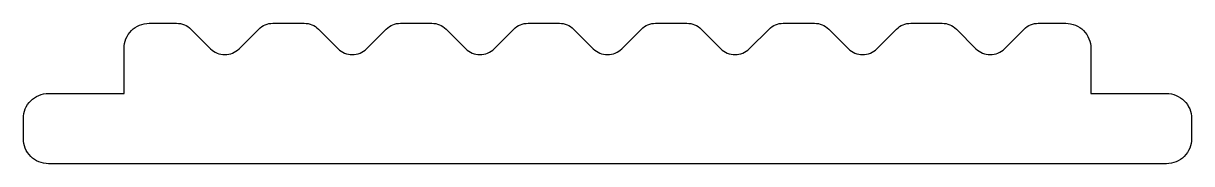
# Model space of a CAD drawing. Extents: x 184 to 195.6, y 243.4 to 244.8.
import ezdxf

# ---------------------------------------------------------------- set-up
doc = ezdxf.new("R2010")
doc.units = 0
doc.layers.get('0').update_dxf_attribs({"linetype": 'CONTINUOUS'})

msp = doc.modelspace()

# ---------------------------------------------------------------- linework, layer by layer
msp.add_lwpolyline([(184.247, 244.06), (184.997, 244.06), (184.997, 244.51, -0.414214), (185.247, 244.76), (185.519, 244.76, -0.198912), (185.661, 244.701), (185.856, 244.506, 0.414214), (186.139, 244.506), (186.334, 244.701, -0.198912), (186.475, 244.76), (186.786, 244.76, -0.198912), (186.927, 244.701), (187.122, 244.506, 0.414214), (187.405, 244.506), (187.601, 244.701, -0.198912), (187.742, 244.76), (188.052, 244.76, -0.198912), (188.194, 244.701), (188.389, 244.506, 0.414214), (188.672, 244.506), (188.867, 244.701, -0.198912), (189.009, 244.76), (189.319, 244.76, -0.198912), (189.461, 244.701), (189.656, 244.506, 0.414214), (189.939, 244.506), (190.134, 244.701, -0.198912), (190.275, 244.76), (190.586, 244.76, -0.198912), (190.727, 244.701), (190.922, 244.506, 0.414214), (191.205, 244.506), (191.401, 244.701, -0.198912), (191.542, 244.76), (191.852, 244.76, -0.198912), (191.994, 244.701), (192.189, 244.506, 0.414214), (192.472, 244.506), (192.667, 244.701, -0.198912), (192.809, 244.76), (193.119, 244.76, -0.198912), (193.261, 244.701), (193.456, 244.506, 0.414214), (193.739, 244.506), (193.934, 244.701, -0.198912), (194.075, 244.76), (194.347, 244.76, -0.414214), (194.597, 244.51), (194.597, 244.06), (195.347, 244.06, -0.414214), (195.597, 243.81), (195.597, 243.61, -0.414214), (195.347, 243.36), (184.247, 243.36, -0.414214), (183.997, 243.61), (183.997, 243.81, -0.414214)], format="xyb", close=True)

doc.saveas('drawing.dxf')
